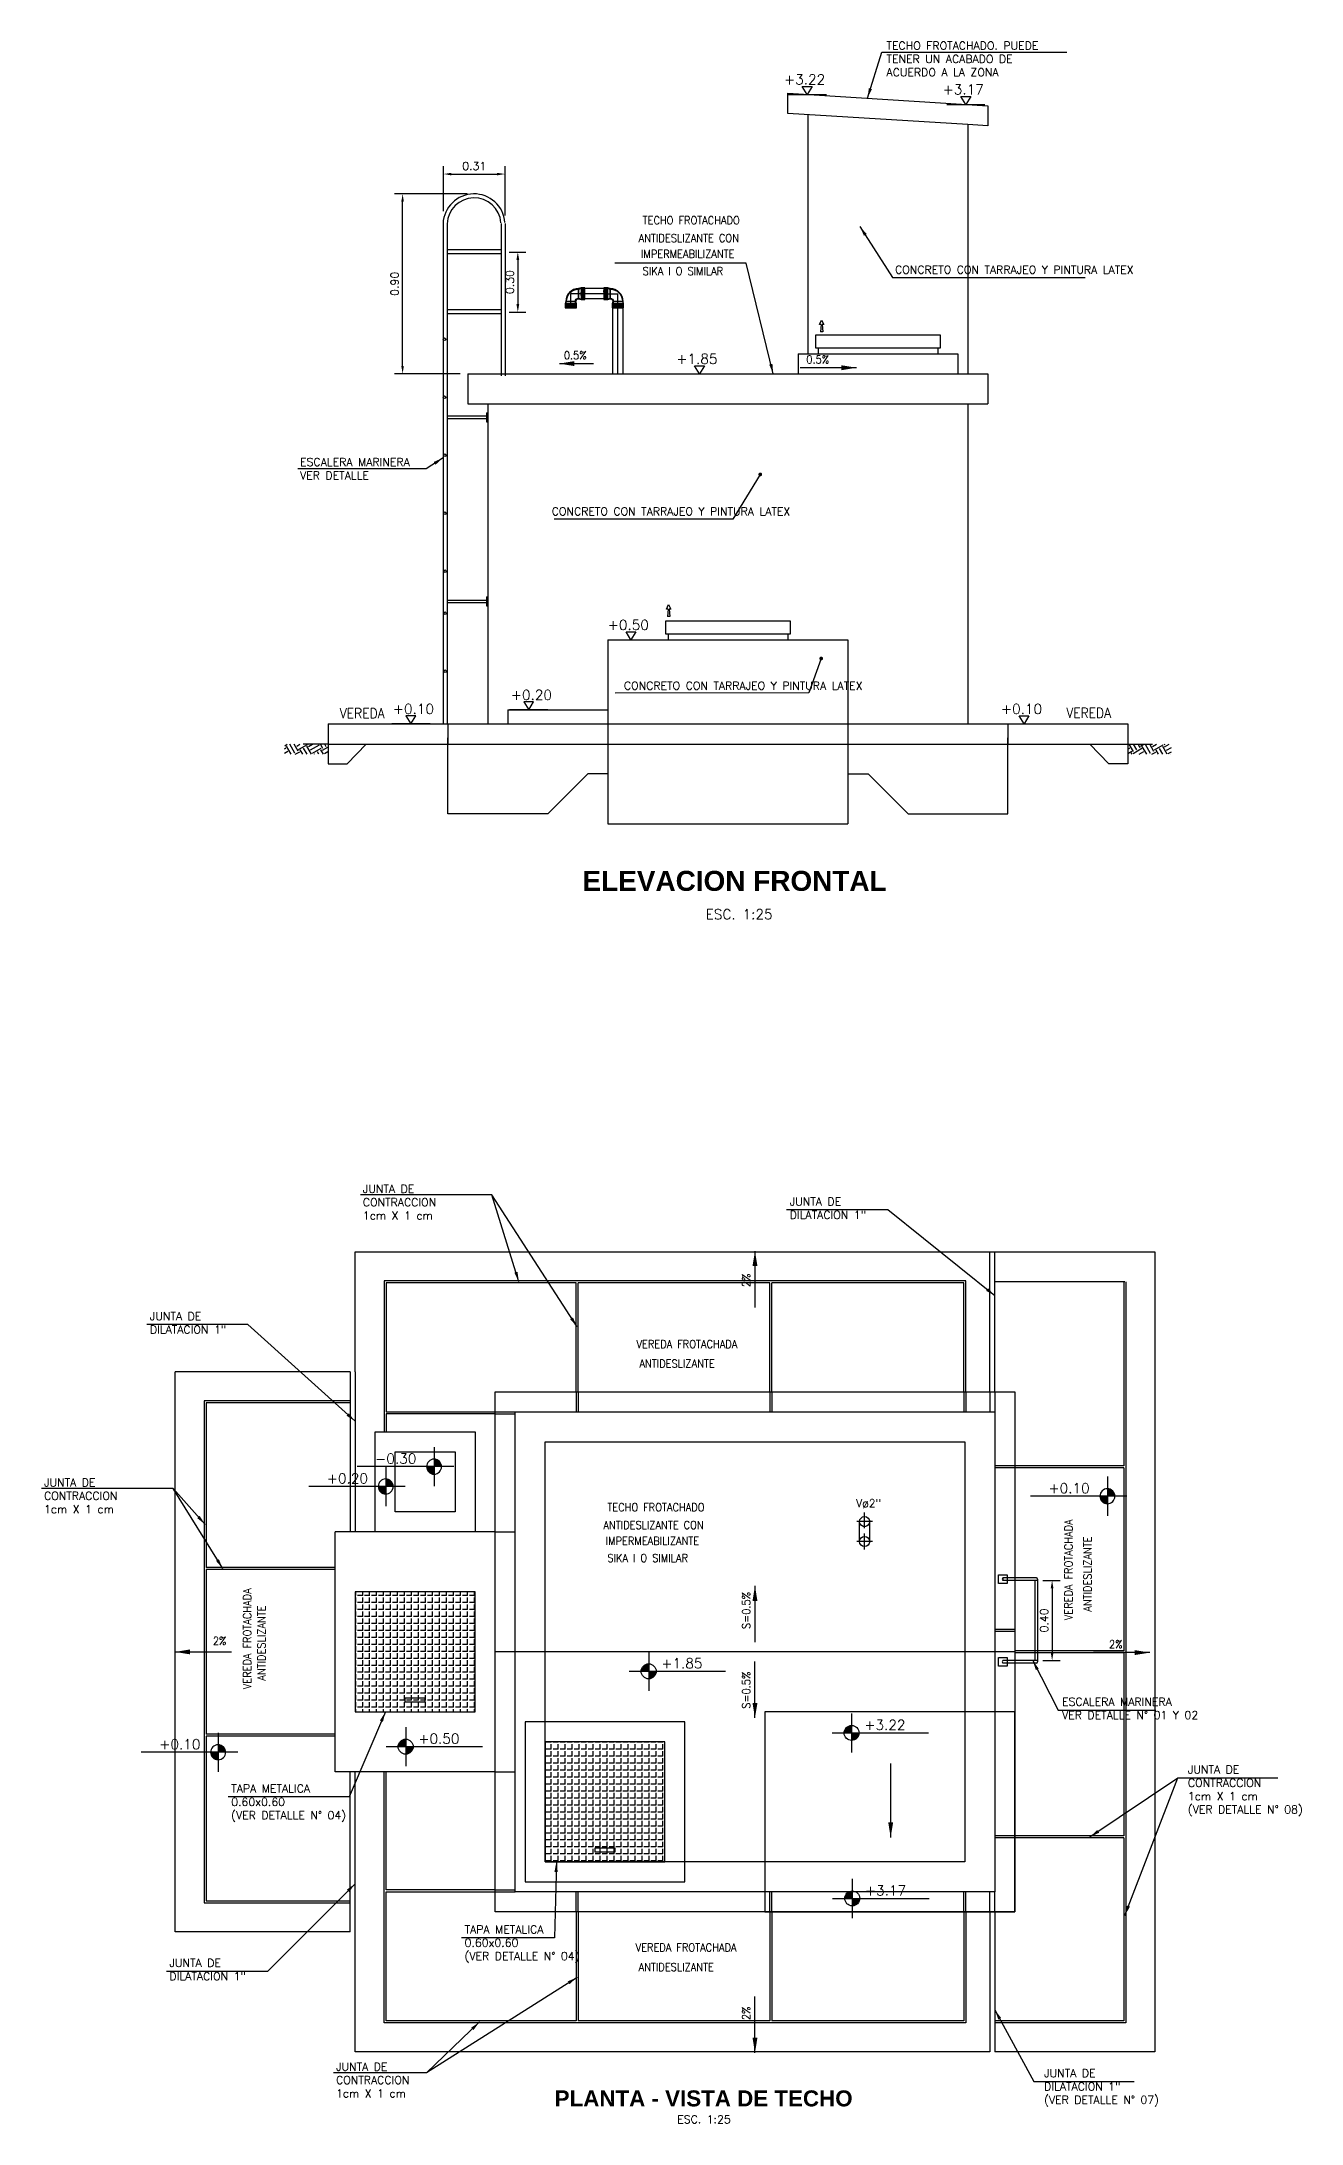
# Model space of a CAD drawing. Header units: metres. Extents: x -90 to 2507, y -28 to 972.
# Drawn here: x 134.78 to 141.08, y 189.27 to 199.68 of the extents above; entities that cross this region are included whole.
import ezdxf
from ezdxf.enums import TextEntityAlignment as Align

# ---------------------------------------------------------------- set-up
doc = ezdxf.new("R2010")
doc.units = ezdxf.units.M
doc.linetypes.add('HIDDEN', pattern=[9.525, 6.35, -3.175])
for name, color, linetype in [('A-MURO', 6, 'Continuous'), ('A-NIVEL DE TERRENO NATURAL', 34, 'Continuous'), ('A-NIVELES', 7, 'Continuous'), ('ACHURADOS', 254, 'Continuous'), ('C-CASCO-01', 1, 'Continuous'), ('G-achurado', 9, 'Continuous'), ('G-textos-notas', 7, 'Continuous'), ('G-textos-titulos', 4, 'Continuous'), ('S-TUBERIAS-NUEVAS', 3, 'Continuous')]:
    doc.layers.add(name, color=color, linetype=linetype)
doc.styles.add('01COTAS', font='romans.shx')
doc.styles.add('20-NOTAS', font='romans.shx', dxfattribs={"height": 0.04})
doc.styles.add('20-TITULO', font='arialbd.ttf', dxfattribs={"height": 0.08})
doc.styles.add('25-NOTAS', font='romans.shx', dxfattribs={"height": 0.05})
doc.styles.add('25-TITULO', font='arialbd.ttf', dxfattribs={"height": 0.1})
doc.styles.add('ROMANS', font='romans.shx')
doc.dimstyles.new('DIM-20-PLANTA', dxfattribs={"dimscale": 0.02, "dimtxt": 2, "dimasz": 2, "dimexe": 2, "dimexo": 2, "dimgap": 1, "dimtad": 1, "dimzin": 1, "dimdsep": 46, "dimtxsty": '01COTAS', "dimcen": 25, "dimclrd": 9, "dimclre": 9, "dimclrt": 7, "dimadec": 0, "dimazin": 0, "dimtfac": 1, "dimtmove": 2, "dimatfit": 3, "dimfxl": 1, "dimtolj": 1, "dimtzin": 0, "dimarcsym": 0})
doc.dimstyles.new('DIM-50-PLANTA', dxfattribs={"dimscale": 0.05, "dimtxt": 2, "dimasz": 2, "dimexe": 2, "dimexo": 2, "dimgap": 1, "dimtad": 1, "dimdec": 0, "dimlfac": 1000, "dimtxsty": '01COTAS', "dimcen": 25, "dimclrd": 9, "dimclre": 9, "dimclrt": 7, "dimadec": 0, "dimazin": 0, "dimtfac": 1, "dimtdec": 0, "dimtmove": 2, "dimatfit": 3, "dimfxl": 1, "dimtolj": 1, "dimtzin": 0, "dimarcsym": 0})
pattern_1 = [(90, (0, 0), (-0.034925, 2e-18), [0.0254, -0.009525]), (180, (0, 0), (-4e-18, -0.034925), [0.0254, -0.009525])]

# ---------------------------------------------------------------- blocks, each defined once
blk = doc.blocks.new('NIVEL-CORTE')
at = {"color": 1}
blk.add_line((-4.79, 0), (4.79, 0), dxfattribs=at)
blk.add_lwpolyline([(0, 0), (-1.22, 2.01), (1.22, 2.01), (0, 0)])
at = {"style": 'ROMANS'}
blk.add_attdef('+1.50', text='', height=2, dxfattribs=at).set_placement((-0.45, 2.95), align=Align.CENTER)
blk = doc.blocks.new('codo1pulg')
at = {"color": 8}
for p in [(0.035, 0), (0, -0.035)]:
    blk.add_line(p, (0, 0), dxfattribs=at)
for p, q in [((0.0191, -0.0127), (0.0191, 0.0127)), ((0.0191, 0.0127), (0.0191, -0.0127)), ((-0.0127, -0.0191), (0.0127, -0.0191)), ((0.0127, -0.0191), (-0.0127, -0.0191)), ((-0.0127, -0.0191), (0.0127, -0.0191))]:
    blk.add_line(p, q)
blk.add_lwpolyline([(0.0254, -0.0143), (0.0191, -0.0127, 0.414214), (0.0127, -0.0191), (0.0143, -0.0254), (0.0143, -0.035), (-0.0143, -0.035), (-0.0143, -0.0254), (-0.0127, -0.0191, -0.414214), (0.0191, 0.0127), (0.0254, 0.0143), (0.035, 0.0143), (0.035, -0.0143)], format="xyb", close=True)
for points in [[(0.035, 0.0127), (0.0254, 0.0127), (0.0191, 0.0111, 0.414214), (-0.0111, -0.0191), (-0.0127, -0.0254), (-0.0127, -0.035)], [(0.035, -0.0127), (0.0254, -0.0127), (0.0191, -0.0111, 0.414214), (0.0111, -0.0191), (0.0127, -0.0254), (0.0127, -0.035)]]:
    blk.add_lwpolyline(points, format="xyb")
for points in [[(0.0254, -0.0143), (0.0254, 0.0143)], [(-0.0143, -0.0254), (0.0143, -0.0254)]]:
    blk.add_lwpolyline(points)
blk = doc.blocks.new('NIVEL-PLANTA')
h = blk.add_hatch(color=1)
h.paths.add_polyline_path([(0, 1.5, 0.414214), (-1.5, 0), (0, 0)])
h.paths.add_polyline_path([(0, -1.5, 0.414214), (1.5, 0), (0, 0)])
at = {"color": 1}
for p, q in [((-3.92, 0), (15.38, 0)), ((0, 3.92), (0, -3.92))]:
    blk.add_line(p, q, dxfattribs=at)
blk.add_circle((0, 0), 1.5, dxfattribs=at)
at = {"style": 'ROMANS'}
blk.add_attdef('NIVEL', (2.54, 0.6), '', height=2, dxfattribs=at)
blk = doc.blocks.new('*D551')
at = {"color": 9, "lineweight": -2, "transparency": 16777216}
for p, q in [((136.905, 198.92), (136.542, 198.92)), ((136.582, 198.06), (136.582, 198.88)), ((136.869, 198.02), (136.542, 198.02))]:
    blk.add_line(p, q, dxfattribs=at)
at = {"color": 9, "transparency": 16777216}
for points in [[(136.575, 198.88), (136.588, 198.88), (136.582, 198.92)], [(136.575, 198.06), (136.588, 198.06), (136.582, 198.02)]]:
    blk.add_solid(points, dxfattribs=at)
at = {"layer": 'Defpoints', "color": 0, "transparency": 16777216}
for p in [(136.582, 198.92), (136.945, 198.92), (136.909, 198.02)]:
    blk.add_point(p, dxfattribs=at)
at = {"color": 7, "transparency": 16777216, "insert": (136.542, 198.47), "char_height": 0.04, "attachment_point": 5, "rotation": 90, "style": '01COTAS'}
blk.add_mtext('\\A1;0.90', dxfattribs=at)
blk = doc.blocks.new('*D552')
at = {"color": 9, "lineweight": -2, "transparency": 16777216}
for p, q in [((136.786, 198.833), (136.786, 199.059)), ((136.826, 199.019), (137.054, 199.019)), ((137.094, 198.811), (137.094, 199.059))]:
    blk.add_line(p, q, dxfattribs=at)
at = {"color": 9, "transparency": 16777216}
for points in [[(136.826, 199.025), (136.826, 199.012), (136.786, 199.019)], [(137.054, 199.025), (137.054, 199.012), (137.094, 199.019)]]:
    blk.add_solid(points, dxfattribs=at)
at = {"layer": 'Defpoints', "color": 0, "transparency": 16777216}
for p in [(137.094, 199.019), (136.786, 198.793), (137.094, 198.771)]:
    blk.add_point(p, dxfattribs=at)
at = {"color": 7, "transparency": 16777216, "insert": (136.94, 199.059), "char_height": 0.04, "attachment_point": 5, "style": '01COTAS'}
blk.add_mtext('\\A1;0.31', dxfattribs=at)
blk = doc.blocks.new('*D553')
at = {"color": 9, "lineweight": -2, "transparency": 16777216}
for p, q in [((137.114, 198.629), (137.198, 198.629)), ((137.158, 198.589), (137.158, 198.369)), ((137.114, 198.329), (137.198, 198.329))]:
    blk.add_line(p, q, dxfattribs=at)
at = {"color": 9, "transparency": 16777216}
for points in [[(137.151, 198.589), (137.165, 198.589), (137.158, 198.629)], [(137.151, 198.369), (137.165, 198.369), (137.158, 198.329)]]:
    blk.add_solid(points, dxfattribs=at)
at = {"layer": 'Defpoints', "color": 0, "transparency": 16777216}
for p in [(137.074, 198.629), (137.074, 198.329), (137.158, 198.329)]:
    blk.add_point(p, dxfattribs=at)
at = {"color": 7, "transparency": 16777216, "insert": (137.118, 198.479), "char_height": 0.04, "attachment_point": 5, "rotation": 90, "style": '01COTAS'}
blk.add_mtext('\\A1;0.30', dxfattribs=at)
blk = doc.blocks.new('*D556')
at = {"color": 9, "lineweight": -2, "transparency": 16777216}
for p, q in [((139.784, 191.988), (139.87, 191.988)), ((139.83, 191.948), (139.83, 191.628)), ((139.784, 191.588), (139.87, 191.588))]:
    blk.add_line(p, q, dxfattribs=at)
at = {"color": 9, "transparency": 16777216}
for points in [[(139.823, 191.948), (139.837, 191.948), (139.83, 191.988)], [(139.823, 191.628), (139.837, 191.628), (139.83, 191.588)]]:
    blk.add_solid(points, dxfattribs=at)
at = {"layer": 'Defpoints', "color": 0, "transparency": 16777216}
for p in [(139.744, 191.988), (139.744, 191.588), (139.83, 191.588)]:
    blk.add_point(p, dxfattribs=at)
at = {"color": 7, "transparency": 16777216, "insert": (139.79, 191.788), "char_height": 0.04, "attachment_point": 5, "rotation": 90, "style": '01COTAS'}
blk.add_mtext('\\A1;0.40', dxfattribs=at)

msp = doc.modelspace()

# ---------------------------------------------------------------- hatches: boundary and pattern name
h = msp.add_hatch()
h.set_pattern_fill('ANSI31', color=8, scale=0.001337, angle=-50)
h.set_pattern_definition([(355, (152.9789886, 229.3784903), (0.0003699821, 0.00422891454), [])])
h.paths.add_polyline_path([(137.3979, 198.351), (137.3979, 198.3701), (137.4487, 198.3701), (137.4487, 198.351)])
h = msp.add_hatch()
h.set_pattern_fill('ANSI31', color=8, scale=0.001337, angle=40)
h.set_pattern_definition([(85, (106.810382, 213.5144983), (-0.00422891454, 0.0003699821), [])])
h.paths.add_polyline_path([(137.4742, 198.446), (137.4932, 198.446), (137.4932, 198.3952), (137.4742, 198.3952)])
h = msp.add_hatch()
h.set_pattern_fill('ANSI31', color=8, scale=0.001337, angle=40)
h.set_pattern_definition([(85, (106.7011415, 213.505413), (-0.00422891454, 0.0003699821), [])])
h.paths.add_polyline_path([(137.5888, 198.446), (137.6079, 198.446), (137.6079, 198.3952), (137.5888, 198.3952)])
h = msp.add_hatch()
h.set_pattern_fill('ANSI31', color=8, scale=0.001316, angle=130)
h.set_pattern_definition([(175, (122.8046107, 167.8297933), (-0.0003641046, -0.00416173443), [])])
h.paths.add_polyline_path([(137.6837, 198.3698), (137.6837, 198.351), (137.6337, 198.351), (137.6337, 198.3698)])
at = {"layer": 'ACHURADOS'}
h = msp.add_hatch(dxfattribs=at)
h.set_pattern_fill('ANGLE', color=256, scale=0.005, angle=90, style=0)
h.set_pattern_definition(pattern_1)
h.paths.add_polyline_path([(136.344, 191.3308), (136.944, 191.3308), (136.944, 191.9308), (136.344, 191.9308)])
h = msp.add_hatch(dxfattribs=at)
h.set_pattern_fill('ANGLE', color=256, scale=0.005, angle=90, style=0)
h.set_pattern_definition(pattern_1)
h.paths.add_polyline_path([(137.294, 190.5808), (137.894, 190.5808), (137.894, 191.1808), (137.294, 191.1808)])
at = {"layer": 'G-achurado'}
h = msp.add_hatch(dxfattribs=at)
h.set_pattern_fill('EARTH', color=8, scale=0.008, angle=30)
h.set_pattern_definition([(30, (-10.886806, 4.131883), (0.01859409, 0.06939409), [0.0508, -0.0508]), (30, (-10.89633, 4.14838), (0.01859409, 0.06939409), [0.0508, -0.0508]), (30, (-10.905856, 4.16488), (0.01859409, 0.06939409), [0.0508, -0.0508]), (120, (-10.90353, 4.173553), (-0.06939409, 0.01859409), [0.0508, -0.0508]), (120, (-10.887034, 4.18308), (-0.06939409, 0.01859409), [0.0508, -0.0508]), (120, (-10.870536, 4.192603), (-0.06939409, 0.01859409), [0.0508, -0.0508])])
h.paths.add_polyline_path([(135.9909, 196.168), (135.9909, 196.118), (136.2084, 196.118), (136.2084, 196.1681)])
h = msp.add_hatch(dxfattribs=at)
h.set_pattern_fill('EARTH', color=8, scale=0.008, angle=30)
h.set_pattern_definition([(30, (-11.886806, 4.131883), (0.01859409, 0.06939409), [0.0508, -0.0508]), (30, (-11.89633, 4.14838), (0.01859409, 0.06939409), [0.0508, -0.0508]), (30, (-11.905856, 4.16488), (0.01859409, 0.06939409), [0.0508, -0.0508]), (120, (-11.90353, 4.173553), (-0.06939409, 0.01859409), [0.0508, -0.0508]), (120, (-11.887034, 4.18308), (-0.06939409, 0.01859409), [0.0508, -0.0508]), (120, (-11.870536, 4.192603), (-0.06939409, 0.01859409), [0.0508, -0.0508])])
h.paths.add_polyline_path([(140.4265, 196.168), (140.4265, 196.118), (140.2091, 196.118), (140.2091, 196.1681)])

# ---------------------------------------------------------------- linework, layer by layer
for p, q in [((138.6752, 198.2669), (138.6672, 198.2669)), ((138.6876, 198.2669), (138.6796, 198.2669)), ((137.91, 196.8443), (137.902, 196.8443)), ((137.9224, 196.8443), (137.9143, 196.8443))]:
    msp.add_line(p, q)
at = {"color": 8, "linetype": 'HIDDEN', "ltscale": 0.5}
for p, q in [((137.6087, 196.2697), (137.6087, 195.7698)), ((138.8087, 196.2697), (138.8087, 195.7698)), ((137.6087, 195.7698), (138.8087, 195.7698)), ((139.544, 191.1308), (139.544, 190.4308))]:
    msp.add_line(p, q, dxfattribs=at)
at = {"color": 8, "linetype": 'HIDDEN', "ltscale": 0.3}
for p, q in [((136.2087, 196.1697), (136.2087, 196.0697)), ((136.2087, 196.0697), (136.3037, 196.0697)), ((136.3037, 196.0697), (136.3988, 196.168)), ((140.1137, 196.0697), (140.0187, 196.168)), ((140.2087, 196.0697), (140.1137, 196.0697)), ((140.2087, 196.1697), (140.2087, 196.0697))]:
    msp.add_line(p, q, dxfattribs=at)
for points in [[(137.0739, 198.6398), (136.8039, 198.6398)], [(137.0739, 198.6198), (136.8039, 198.6198)], [(137.0739, 198.3398), (136.8039, 198.3398)], [(137.0739, 198.3198), (136.8039, 198.3198)], [(138.674, 198.2669), (138.6672, 198.2669), (138.6774, 198.2891), (138.6876, 198.2669), (138.6795, 198.2669)], [(138.6752, 198.2669), (138.6712, 198.2295)], [(138.6796, 198.2669), (138.6836, 198.2295)], [(138.6836, 198.2295), (138.6712, 198.2295)], [(137.9088, 196.8443), (137.902, 196.8443), (137.9122, 196.8666), (137.9224, 196.8443), (137.9142, 196.8443)], [(137.91, 196.8443), (137.9059, 196.807)], [(137.9184, 196.807), (137.9059, 196.807)], [(137.9143, 196.8443), (137.9184, 196.807)], [(139.584, 192.0008), (139.584, 191.9878)]]:
    msp.add_lwpolyline(points)
at = {"color": 8}
for points in [[(137.5888, 198.4206), (137.4741, 198.4206)], [(137.6587, 198.0198), (137.6587, 198.351)], [(138.8923, 192.2487), (138.8923, 192.3281)], [(138.932, 192.2822), (138.8526, 192.2822)], [(138.8923, 192.1429), (138.8923, 192.2223)], [(138.932, 192.1826), (138.8526, 192.1826)]]:
    msp.add_lwpolyline(points, dxfattribs=at)
at = {"color": 8, "linetype": 'HIDDEN', "ltscale": 0.5}
for points in [[(137.6087, 196.0198), (137.5079, 196.0198), (137.3079, 195.8198), (136.8085, 195.8198), (136.8085, 196.1997)], [(138.8087, 196.0198), (138.9096, 196.0198), (139.1096, 195.8198), (139.6089, 195.8198), (139.6089, 196.1997)], [(137.449, 192.9308), (137.449, 192.8308)], [(137.459, 192.9308), (137.459, 192.8308)], [(138.419, 192.9308), (138.419, 192.8308)], [(138.429, 192.9308), (138.429, 192.8308)], [(139.389, 192.9308), (139.389, 192.8308)], [(139.399, 192.9308), (139.399, 192.8308)], [(139.519, 192.9308), (139.519, 192.8308)], [(139.544, 192.9308), (139.544, 192.8308)], [(137.044, 192.8308), (137.144, 192.8308)], [(137.044, 192.8208), (137.144, 192.8208)], [(139.644, 192.5608), (139.544, 192.5608)], [(139.644, 192.5508), (139.544, 192.5508)], [(137.044, 192.2308), (137.144, 192.2308)], [(139.644, 191.7428), (139.544, 191.7428)], [(139.644, 191.7328), (139.544, 191.7328)], [(137.044, 191.0308), (137.144, 191.0308)], [(139.644, 190.7108), (139.544, 190.7108)], [(139.644, 190.7008), (139.544, 190.7008)], [(137.044, 190.4408), (137.144, 190.4408)], [(137.044, 190.4308), (137.144, 190.4308)], [(137.449, 190.3308), (137.449, 190.4308)], [(137.459, 190.3308), (137.459, 190.4308)], [(138.419, 190.3308), (138.419, 190.4308)], [(138.429, 190.3308), (138.429, 190.4308)], [(139.389, 190.3308), (139.389, 190.4308)], [(139.399, 190.3308), (139.399, 190.4308)], [(139.519, 190.3308), (139.519, 190.4308)], [(139.544, 190.3308), (139.544, 190.4308)]]:
    msp.add_lwpolyline(points, dxfattribs=at)
for points in [[(139.544, 190.4308), (137.144, 190.4308), (137.144, 192.8308), (139.544, 192.8308)], [(139.394, 190.5808), (137.294, 190.5808), (137.294, 192.6808), (139.394, 192.6808)]]:
    msp.add_lwpolyline(points, close=True, dxfattribs=at)
at = {"layer": 'A-MURO', "color": 2, "ltscale": 0.18}
for p, q in [((138.6605, 198.1497), (138.6605, 198.1198)), ((139.2587, 198.1497), (139.2587, 198.1198)), ((138.5605, 198.1198), (138.5605, 198.0198)), ((138.5605, 198.1198), (139.3587, 198.1198)), ((139.3587, 198.1198), (139.3587, 198.0198)), ((137.9101, 196.7197), (137.9101, 196.6898)), ((138.5083, 196.7197), (138.5083, 196.6898)), ((136.244, 191.0308), (136.244, 192.2308)), ((137.044, 192.2308), (136.244, 192.2308)), ((137.044, 191.0308), (136.244, 191.0308))]:
    msp.add_line(p, q, dxfattribs=at)
at = {"layer": 'A-MURO', "color": 5, "ltscale": 0.18}
msp.add_line((136.2087, 196.168), (140.2087, 196.168), dxfattribs=at)
at = {"layer": 'A-MURO', "color": 1, "ltscale": 0.18}
for p, q in [((136.344, 193.0308), (136.344, 193.6308)), ((136.344, 193.6308), (140.344, 193.6308)), ((140.344, 193.6308), (140.344, 189.6308)), ((140.189, 193.4808), (140.189, 192.5608)), ((135.444, 190.2308), (135.444, 193.0308)), ((136.319, 193.0308), (135.444, 193.0308)), ((140.189, 192.5508), (140.189, 191.6358)), ((136.244, 192.0528), (135.599, 192.0528)), ((136.244, 192.0428), (135.599, 192.0428)), ((140.189, 191.6258), (140.189, 190.7108)), ((136.244, 191.2198), (135.599, 191.2198)), ((136.244, 191.2098), (135.599, 191.2098)), ((139.519, 189.6308), (136.344, 189.6308)), ((140.344, 189.6308), (139.544, 189.6308))]:
    msp.add_line(p, q, dxfattribs=at)
at = {"layer": 'A-MURO', "color": 2, "ltscale": 0.18}
for points in [[(138.6467, 198.1497), (139.2726, 198.1497), (139.2726, 198.214), (138.6467, 198.214)], [(137.8962, 196.7197), (138.5221, 196.7197), (138.5221, 196.784), (137.8962, 196.784)], [(136.344, 191.3308), (136.944, 191.3308), (136.944, 191.9308), (136.344, 191.9308)], [(137.194, 190.4808), (137.994, 190.4808), (137.994, 191.2808), (137.194, 191.2808)], [(139.644, 191.3308), (138.394, 191.3308), (138.394, 190.3308), (139.644, 190.3308)], [(137.294, 190.5808), (137.894, 190.5808), (137.894, 191.1808), (137.294, 191.1808)]]:
    msp.add_lwpolyline(points, close=True, dxfattribs=at)
at = {"layer": 'A-MURO', "color": 1, "ltscale": 0.18}
for points in [[(139.519, 192.9308), (139.519, 193.6308)], [(139.544, 192.9308), (139.544, 193.6308)], [(139.399, 192.9308), (139.399, 193.4858), (136.489, 193.4858), (136.489, 192.7308)], [(137.449, 193.4758), (136.499, 193.4758), (136.499, 192.8308), (137.044, 192.8308)], [(137.449, 192.9308), (137.449, 193.4758)], [(138.419, 193.4758), (137.459, 193.4758)], [(137.459, 192.9308), (137.459, 193.4758)], [(138.419, 192.9308), (138.419, 193.4758)], [(139.389, 192.9308), (139.389, 193.4758), (138.429, 193.4758)], [(138.429, 192.9308), (138.429, 193.4758)], [(140.199, 193.4808), (140.199, 189.7758), (139.544, 189.7758)], [(140.194, 193.4808), (139.544, 193.4808)], [(136.319, 193.0308), (136.319, 192.2308)], [(136.344, 193.0308), (136.344, 192.2308)], [(136.319, 192.8858), (135.589, 192.8858), (135.589, 190.3758), (136.319, 190.3758)], [(136.319, 192.8758), (135.599, 192.8758), (135.599, 192.0528)], [(136.499, 192.8208), (136.499, 192.7308)], [(137.044, 192.8208), (136.499, 192.8208)], [(140.189, 192.5608), (139.644, 192.5608)], [(140.189, 192.5508), (139.644, 192.5508)], [(135.599, 192.0428), (135.599, 191.2198)], [(139.644, 191.6308), (137.044, 191.6308)], [(140.189, 191.6358), (139.644, 191.6358)], [(140.189, 191.6258), (139.644, 191.6258)], [(135.599, 191.2098), (135.599, 190.3858), (136.319, 190.3858)], [(136.319, 190.2308), (136.319, 191.0308)], [(136.344, 190.2308), (136.344, 191.0308)], [(139.399, 190.3308), (139.399, 189.7758), (136.489, 189.7758), (136.489, 191.0308)], [(136.499, 190.4408), (136.499, 191.0308)], [(140.189, 190.7008), (140.189, 189.7858), (139.544, 189.7858)], [(140.189, 190.7108), (139.644, 190.7108)], [(140.189, 190.7008), (139.644, 190.7008)], [(137.044, 190.4408), (136.499, 190.4408)], [(137.449, 189.7858), (136.499, 189.7858), (136.499, 190.4308), (137.044, 190.4308)], [(137.449, 190.3308), (137.449, 189.7858)], [(137.459, 190.3308), (137.459, 189.7858)], [(138.419, 190.3308), (138.419, 189.7858)], [(139.389, 190.3308), (139.389, 189.7858), (138.429, 189.7858)], [(138.429, 190.3308), (138.429, 189.7858)], [(139.519, 190.3308), (139.519, 189.6308)], [(139.544, 190.3308), (139.544, 189.6308)], [(136.319, 190.2308), (135.444, 190.2308)], [(136.344, 189.6308), (136.344, 190.2308)], [(138.419, 189.7858), (137.459, 189.7858)]]:
    msp.add_lwpolyline(points, dxfattribs=at)
at = {"layer": 'A-MURO', "ltscale": 0.18}
msp.add_lwpolyline([(139.644, 190.3308), (137.044, 190.3308), (137.044, 192.9308), (139.644, 192.9308)], close=True, dxfattribs=at)
at = {"layer": 'A-MURO', "color": 1, "ltscale": 0.18}
for points in [[(136.9442, 192.7308), (136.9442, 192.2308), (136.4442, 192.2308), (136.4442, 192.7308)], [(136.8442, 192.6308), (136.8442, 192.3308), (136.5442, 192.3308), (136.5442, 192.6308)]]:
    msp.add_lwpolyline(points, close=True, dxfattribs=at)
at = {"layer": 'A-MURO', "color": 2, "linetype": 'Continuous', "ltscale": 0.003}
for points in [[(136.5945, 191.4006), (136.6937, 191.4006), (136.6937, 191.3797), (136.5945, 191.3797)], [(137.5445, 190.6506), (137.6437, 190.6506), (137.6437, 190.6297), (137.5445, 190.6297)]]:
    msp.add_lwpolyline(points, close=True, dxfattribs=at)
at = {"layer": 'A-NIVEL DE TERRENO NATURAL'}
for points in [[(136.2087, 196.168), (136.0846, 196.168)], [(140.2087, 196.168), (140.3329, 196.168)]]:
    msp.add_lwpolyline(points, dxfattribs=at)
at = {"layer": 'C-CASCO-01'}
msp.add_line((139.4087, 199.2671), (139.4087, 198.0198), dxfattribs=at)
for points in [[(138.5087, 199.3223), (138.5087, 199.3223), (138.5087, 199.4226), (139.5087, 199.36), (139.5087, 199.2598)], [(139.4082, 199.2671), (138.5087, 199.3223)], [(138.6087, 199.3151), (138.6087, 198.1198)], [(139.5087, 199.2598), (139.4087, 199.2671)]]:
    msp.add_lwpolyline(points, dxfattribs=at)
at = {"layer": 'S-TUBERIAS-NUEVAS', "color": 2}
for p, q in [((136.7839, 198.7712), (136.7839, 196.2697)), ((136.8039, 198.7713), (136.8039, 196.2697)), ((137.0739, 198.7713), (137.0739, 198.0098)), ((137.0939, 198.7712), (137.0939, 198.0098)), ((136.8039, 197.8095), (137.0019, 197.8095)), ((136.8039, 197.7965), (137.0019, 197.7965)), ((137.0019, 197.8255), (137.0087, 197.8255)), ((137.0019, 197.8255), (137.0019, 197.7806)), ((137.0019, 197.8255), (137.0087, 197.8255)), ((137.0019, 197.8255), (137.0019, 197.7806)), ((137.0019, 197.7806), (137.0087, 197.7806)), ((137.0019, 197.7806), (137.0087, 197.7806)), ((137.0019, 196.9054), (137.0087, 196.9054)), ((137.0019, 196.9054), (137.0019, 196.8605)), ((137.0019, 196.9054), (137.0087, 196.9054)), ((137.0019, 196.9054), (137.0019, 196.8605)), ((136.8039, 196.8894), (137.0019, 196.8894)), ((136.8039, 196.8765), (137.0019, 196.8765)), ((137.0019, 196.8605), (137.0087, 196.8605)), ((137.0019, 196.8605), (137.0087, 196.8605)), ((139.7516, 192.0008), (139.584, 192.0008)), ((139.757, 191.9878), (139.584, 191.9878)), ((139.744, 191.9878), (139.744, 191.5878)), ((139.757, 191.9951), (139.757, 191.5805)), ((139.757, 191.5878), (139.584, 191.5878)), ((139.7516, 191.5748), (139.584, 191.5748))]:
    msp.add_line(p, q, dxfattribs=at)
at = {"layer": 'S-TUBERIAS-NUEVAS'}
for p, q in [((137.0087, 197.8698), (137.0087, 196.2697)), ((139.4087, 197.8698), (139.4087, 196.2697)), ((137.6087, 196.6898), (137.6087, 196.2697)), ((137.6087, 196.6898), (138.8087, 196.6898)), ((138.8087, 196.6898), (138.8087, 196.2697)), ((137.1087, 196.3397), (137.6087, 196.3397)), ((137.1087, 196.3397), (137.1087, 196.2697)), ((136.2087, 196.2697), (140.2087, 196.2697)), ((136.2087, 196.2697), (136.2087, 196.168)), ((136.8087, 196.2697), (136.8087, 196.168)), ((139.6087, 196.2697), (139.6087, 196.168)), ((140.2087, 196.2697), (140.2087, 196.168))]:
    msp.add_line(p, q, dxfattribs=at)
for points in [[(137.5888, 198.446), (137.4741, 198.446)], [(137.6079, 198.3952), (137.4932, 198.3952)], [(137.6333, 198.0198), (137.6333, 198.351)], [(137.6841, 198.0198), (137.6841, 198.351)], [(136.9087, 198.0198), (139.5087, 198.0198)], [(136.9087, 198.0198), (136.9087, 197.8698)], [(139.5087, 198.0198), (139.5087, 197.8698)], [(136.9087, 197.8698), (139.5087, 197.8698)], [(138.8669, 192.1826), (138.8669, 192.2822)], [(138.9177, 192.1826), (138.9177, 192.2822)]]:
    msp.add_lwpolyline(points, dxfattribs=at)
at = {"layer": 'S-TUBERIAS-NUEVAS', "color": 2}
for points in [[(139.5618, 192.0163), (139.6059, 192.0163), (139.6059, 191.9723), (139.5618, 191.9723)], [(139.5618, 191.6033), (139.6059, 191.6033), (139.6059, 191.5593), (139.5618, 191.5593)]]:
    msp.add_lwpolyline(points, close=True, dxfattribs=at)
at = {"layer": 'S-TUBERIAS-NUEVAS', "color": 1}
for centre in [(136.7917, 198.1928), (136.7917, 197.9028), (136.7928, 197.6129), (136.7928, 197.3229), (136.7939, 197.033), (136.7939, 196.823), (136.7951, 196.5331)]:
    msp.add_circle(centre, 0.0065, dxfattribs=at)
at = {"layer": 'S-TUBERIAS-NUEVAS'}
for centre in [(138.8923, 192.2822), (138.8923, 192.1826)]:
    msp.add_circle(centre, 0.0254, dxfattribs=at)
at = {"layer": 'S-TUBERIAS-NUEVAS', "color": 2}
for centre, radius, start, end in [((136.939, 198.7644), 0.1553, 4.74474, 177.49163), ((136.939, 198.7644), 0.1353, 4.74474, 177.49163), ((139.5878, 191.9943), 0.00751, 119.99382, 240.00618), ((139.7508, 191.9946), 0.00623, 4.27073, 82.63044), ((139.5878, 191.5813), 0.00751, 119.99382, 240.00618), ((139.7508, 191.581), 0.00623, 277.36956, 355.72927)]:
    msp.add_arc(centre, radius, start, end, dxfattribs=at)

# ---------------------------------------------------------------- block references
at = {"layer": 'A-NIVELES'}
ref = msp.add_blockref('NIVEL-CORTE', (138.6051, 199.4166), dxfattribs=dict(at, xscale=0.02, yscale=0.02, zscale=0.02))
ref.add_attrib('+1.50', '+3.22', dxfattribs={"layer": '0', "height": 0.05, "style": 'ROMANS'}).set_placement((138.5921, 199.4668), align=Align.CENTER)
ref = msp.add_blockref('NIVEL-CORTE', (139.3985, 199.3669), dxfattribs=dict(at, xscale=0.02, yscale=0.02, zscale=0.02))
ref.add_attrib('+1.50', '+3.17', dxfattribs={"layer": '0', "height": 0.05, "style": 'ROMANS'}).set_placement((139.3855, 199.4171), align=Align.CENTER)
ref = msp.add_blockref('NIVEL-CORTE', (138.0667, 198.0198), dxfattribs=dict(at, xscale=0.02, yscale=0.02, zscale=0.02))
ref.add_attrib('+1.50', '+1.85', dxfattribs={"layer": '0', "height": 0.05, "style": 'ROMANS'}).set_placement((138.0537, 198.07), align=Align.CENTER)
ref = msp.add_blockref('NIVEL-CORTE', (137.7235, 196.6898), dxfattribs=dict(at, xscale=0.02, yscale=0.02, zscale=0.02))
ref.add_attrib('+1.50', '+0.50', dxfattribs={"layer": '0', "height": 0.05, "style": 'ROMANS'}).set_placement((137.7106, 196.74), align=Align.CENTER)
ref = msp.add_blockref('NIVEL-CORTE', (137.2128, 196.3397), dxfattribs=dict(at, xscale=-0.02, yscale=0.02, zscale=0.02))
ref.add_attrib('+1.50', '+0.20', dxfattribs={"layer": '0', "height": 0.05, "style": 'ROMANS'}).set_placement((137.2258, 196.39), align=Align.CENTER)
ref = msp.add_blockref('NIVEL-CORTE', (136.6231, 196.2697), dxfattribs=dict(at, xscale=-0.02, yscale=0.02, zscale=0.02))
ref.add_attrib('+1.50', '+0.10', dxfattribs={"layer": '0', "height": 0.05, "style": 'ROMANS'}).set_placement((136.6361, 196.32), align=Align.CENTER)
ref = msp.add_blockref('NIVEL-CORTE', (139.6898, 196.2697), dxfattribs=dict(at, xscale=0.02, yscale=0.02, zscale=0.02))
ref.add_attrib('+1.50', '+0.10', dxfattribs={"layer": '0', "height": 0.05, "style": 'ROMANS'}).set_placement((139.6769, 196.32), align=Align.CENTER)
ref = msp.add_blockref('NIVEL-PLANTA', (136.7392, 192.5569), dxfattribs=dict(at, xscale=-0.025, yscale=0.025, zscale=0.025))
ref.add_attrib('NIVEL', '-0.30', (136.4449, 192.572), dxfattribs={"layer": '0', "height": 0.05, "style": 'ROMANS'})
ref = msp.add_blockref('NIVEL-PLANTA', (136.4972, 192.4578), dxfattribs=dict(at, xscale=-0.025, yscale=0.025, zscale=0.025))
ref.add_attrib('NIVEL', '+0.20', (136.2028, 192.4729), dxfattribs={"layer": '0', "height": 0.05, "style": 'ROMANS'})
ref = msp.add_blockref('NIVEL-PLANTA', (140.1065, 192.409), dxfattribs=dict(at, xscale=-0.025, yscale=0.025, zscale=0.025))
ref.add_attrib('NIVEL', '+0.10', (139.8121, 192.424), dxfattribs={"layer": '0', "height": 0.05, "style": 'ROMANS'})
at = {"layer": 'A-NIVELES', "xscale": 0.025, "yscale": 0.025, "zscale": 0.025}
for p, values in [((137.8124, 191.5337), {'NIVEL': '+1.85'}), ((138.8274, 191.2257), {'NIVEL': '+3.22'}), ((136.5971, 191.1571), {'NIVEL': '+0.50'}), ((138.8305, 190.3985), {'NIVEL': '+3.17'})]:
    msp.add_blockref('NIVEL-PLANTA', p, dxfattribs=at).add_auto_attribs(values)
at = {"layer": 'A-NIVELES'}
ref = msp.add_blockref('NIVEL-PLANTA', (135.6592, 191.129), dxfattribs=dict(at, xscale=-0.025, yscale=0.025, zscale=0.025))
ref.add_attrib('NIVEL', '+0.10', (135.3648, 191.144), dxfattribs={"layer": '0', "height": 0.05, "style": 'ROMANS'})
at = {"layer": 'S-TUBERIAS-NUEVAS', "xscale": -2.00028018609657, "yscale": 2.00028018609657, "zscale": 2.00028018609657, "rotation": 90.00000000004341}
msp.add_blockref('codo1pulg', (137.4233, 198.4206), dxfattribs=at)
at = {"layer": 'S-TUBERIAS-NUEVAS', "xscale": -2.000296247451435, "yscale": 2.000296247451435, "zscale": 2.000296247451435}
msp.add_blockref('codo1pulg', (137.6587, 198.4206), dxfattribs=at)

# ---------------------------------------------------------------- texts
at = {"layer": 'A-NIVELES', "linetype": 'HIDDEN', "lineweight": 13, "ltscale": 0.5, "char_height": 0.04, "style": '01COTAS'}
for s, width, heights, insert, attachment_point in [('\\pxql;TECHO FROTACHADO. PUEDE TENER UN ACABADO DE ACUERDO A LA ZONA', 0.912003, [0], (139.9138, 199.6808), 3), ('\\pxi-3,l5,ql,t1;CONCRETO CON TARRAJEO Y PINTURA LATEX', 1.229619, [0.1321], (138.9644, 198.5607), 1), ('\\pxi-3,l5,ql,t1;ESCALERA MARINERA\\PVER DETALLE', 1.229619, [0.1321], (135.9891, 197.5991), 1), ('\\pxi-3,l5,ql,t1;CONCRETO CON TARRAJEO Y PINTURA LATEX', 1.229619, [0.1321], (137.2475, 197.3525), 1), ('\\pxi-3,l5,ql,t1;CONCRETO CON TARRAJEO Y PINTURA LATEX', 1.229619, [0.1321], (137.6087, 196.481), 1), ('JUNTA DE \\PCONTRACCION \\P1cm X 1 cm', 0.912003, [0], (136.3829, 193.9654), 1), ('JUNTA DE \\PDILATACION 1"', 0.912003, [0], (138.5178, 193.9021), 1), ('JUNTA DE \\PDILATACION 1"', 0.912003, [0], (135.3178, 193.3286), 1), ('JUNTA DE \\PCONTRACCION \\P1cm X 1 cm', 0.912003, [0], (134.7885, 192.4977), 1), ('\\pxi-3,l5,t1;Vø2"', 1.193962, [0.2627], (138.7696, 192.3938), 1), ('\\pxi-3,l5,ql,t1;ESCALERA MARINERA\\PVER DETALLE N° 01 Y 02', 1.229619, [0.1321], (141.0296, 191.4017), 3), ('TAPA METALICA \\P0.60x0.60\\P(VER DETALLE N° 04)', 0.912003, [0], (135.7246, 190.9676), 1), ('JUNTA DE \\PCONTRACCION \\P1cm X 1 cm\\P(VER DETALLE N° 08)', 0.912003, [0], (140.5092, 191.0629), 1), ('TAPA METALICA \\P0.60x0.60\\P(VER DETALLE N° 04)', 0.912003, [0], (136.8918, 190.2636), 1), ('JUNTA DE \\PDILATACION 1"', 0.912003, [0], (135.4158, 190.0957), 1), ('JUNTA DE \\PCONTRACCION \\P1cm X 1 cm', 0.912003, [0], (136.2488, 189.5773), 1), ('JUNTA DE \\PDILATACION 1"\\P(VER DETALLE N° 07)', 0.912003, [0], (139.7901, 189.5448), 1)]:
    msp.add_mtext_dynamic_manual_height_columns(s, width=width, gutter_width=10, heights=heights, dxfattribs=dict(at, insert=insert, attachment_point=attachment_point))
at = {"layer": 'G-textos-notas', "color": 7, "style": '01COTAS', "width": 0.9}
for s, p in [('TECHO FROTACHADO ', (138.293, 198.7675)), ('ANTIDESLIZANTE CON', (138.2638, 198.6788)), ('IMPERMEABILIZANTE ', (138.2659, 198.5992)), ('SIKA I O SIMILAR', (138.1852, 198.5138)), ('0.5%%%', (137.5022, 198.0926)), ('0.5%%%', (138.7153, 198.072)), ('VEREDA FROTACHADA ', (138.2806, 193.1497)), ('ANTIDESLIZANTE', (138.1426, 193.0519)), ('TECHO FROTACHADO ', (138.1165, 192.3338)), ('ANTIDESLIZANTE CON', (138.0874, 192.245)), ('IMPERMEABILIZANTE ', (138.0895, 192.1655)), ('SIKA I O SIMILAR', (138.0087, 192.0801)), ('2%%%', (135.7006, 191.6656)), ('2%%%', (140.1825, 191.6489)), ('VEREDA FROTACHADA ', (138.2764, 190.1333)), ('ANTIDESLIZANTE', (138.1385, 190.0355))]:
    msp.add_text(s, height=0.04, dxfattribs=at).set_placement(p, align=Align.RIGHT)
for p in [(136.2678, 196.2982), (139.9011, 196.2997)]:
    msp.add_text('VEREDA', height=0.05, dxfattribs=at).set_placement(p)
at = {"layer": 'G-textos-notas'}
for height, style, p in [(0.05, '25-NOTAS', (138.2648, 195.3185)), (0.04, '20-NOTAS', (138.0891, 189.2939))]:
    msp.add_text('ESC. 1:25', height=height, dxfattribs=dict(at, style=style)).set_placement(p, align=Align.MIDDLE)
at = {"layer": 'G-textos-notas', "color": 7, "style": '01COTAS', "width": 0.9}
for s, p in [('2%%%', (138.3203, 193.522)), ('VEREDA FROTACHADA', (139.9319, 192.2933)), ('ANTIDESLIZANTE', (140.0274, 192.2081)), ('VEREDA FROTACHADA', (135.8246, 191.9485)), ('S=0.5%%%', (138.3203, 191.9303)), ('ANTIDESLIZANTE', (135.8956, 191.8633)), ('S=0.5%%%', (138.3203, 191.5319)), ('2%%%', (138.3203, 189.8579))]:
    msp.add_text(s, height=0.04, rotation=90, dxfattribs=at).set_placement(p, align=Align.RIGHT)
at = {"layer": 'G-textos-titulos'}
for s, height, style, p in [('ELEVACION FRONTAL', 0.1, '25-TITULO', (138.242, 195.4854)), ('PLANTA - VISTA DE TECHO', 0.08, '20-TITULO', (138.0872, 189.3988))]:
    msp.add_text(s, height=height, dxfattribs=dict(at, style=style)).set_placement(p, align=Align.MIDDLE)

# ---------------------------------------------------------------- dimensions: what is measured, and where the dimension line sits
dim = msp.add_linear_dim(base=(137.0939, 199.0187), p1=(136.7863, 198.7926), p2=(137.0939, 198.7712), dimstyle='DIM-20-PLANTA')
dim.commit()
dim.dimension.update_dxf_attribs({"geometry": '*D552', "text_midpoint": (136.9401, 199.0587)})
for base, p1, p2, picture, middle in [((136.5817, 198.9196), (136.9087, 198.0198), (136.9453, 198.9196), '*D551', (136.5417, 198.4697)), ((137.158, 198.3287), (137.0739, 198.6291), (137.0739, 198.3287), '*D553', (137.118, 198.4789)), ((139.83, 191.5878), (139.744, 191.9878), (139.744, 191.5878), '*D556', (139.79, 191.7878))]:
    dim = msp.add_linear_dim(base=base, p1=p1, p2=p2, angle=90, dimstyle='DIM-20-PLANTA')
    dim.commit()
    dim.dimension.update_dxf_attribs({"geometry": picture, "text_midpoint": middle})

# ---------------------------------------------------------------- leaders
at = {"layer": 'G-textos-notas'}
for points, override in [([(138.9065, 199.3977), (138.9777, 199.6282), (139.9036, 199.6282)], {"dimasz": 1, "dimtad": 0, "dimcen": 1.393145}), ([(138.8688, 198.7567), (139.0325, 198.5013), (139.9947, 198.5013)], {"dimasz": 1, "dimtad": 0, "dimcen": 1.393145}), ([(138.4352, 198.0198), (138.2999, 198.5741), (137.6426, 198.5741)], {"dimasz": 1, "dimtad": 0, "dimcen": 1.393145}), ([(137.3657, 198.0712), (137.5363, 198.0712)], {"dimasz": 1.5, "dimtad": 0, "dimcen": 1.393145}), ([(138.8512, 198.0506), (138.5695, 198.0506)], {"dimasz": 1.5, "dimtad": 0, "dimcen": 1.393145}), ([(136.7839, 197.5998), (136.6998, 197.5455), (136.0578, 197.5455)], {"dimasz": 1, "dimtad": 0, "dimcen": 1.393145}), ([(138.3705, 197.5172), (138.2331, 197.293), (137.3397, 197.293)], {"dimasz": 1.5, "dimtad": 0, "dimcen": 1.393145, "dimldrblk": 'DotSmall'}), ([(138.6754, 196.597), (138.6135, 196.4252), (137.6445, 196.4242)], {"dimasz": 1.5, "dimtad": 0, "dimcen": 1.393145, "dimldrblk": 'DotSmall'}), ([(137.1633, 193.4808), (137.0281, 193.9152), (136.3707, 193.9152)], {"dimasz": 1, "dimtad": 0, "dimcen": 1.393145}), ([(137.454, 193.2564), (137.0281, 193.9152), (136.3707, 193.9152)], {"dimasz": 1, "dimtad": 0, "dimcen": 1.393145}), ([(139.544, 193.4114), (139.0079, 193.8403), (138.5023, 193.8403)], {"dimasz": 1, "dimtad": 0, "dimcen": 1.393145}), ([(138.344, 193.6349), (138.344, 193.3532)], {"dimasz": 1.5, "dimtad": 0, "dimcen": 1.393145}), ([(136.344, 192.7843), (135.8079, 193.2669), (135.3023, 193.2669)], {"dimasz": 1, "dimtad": 0, "dimcen": 1.393145}), ([(135.6819, 192.0478), (135.4337, 192.4474), (134.7764, 192.4474)], {"dimasz": 1, "dimtad": 0, "dimcen": 1.393145}), ([(135.594, 192.268), (135.4337, 192.4474), (134.7764, 192.4474)], {"dimasz": 1, "dimtad": 0, "dimcen": 1.393145}), ([(138.344, 191.9608), (138.344, 191.6792)], {"dimasz": 1.5, "dimtad": 0, "dimcen": 1.393145}), ([(135.444, 191.6308), (135.7257, 191.6308)], {"dimasz": 1.5, "dimtad": 0, "dimcen": 1.393145}), ([(140.3184, 191.6274), (140.0368, 191.6274)], {"dimasz": 1.5, "dimtad": 0, "dimcen": 1.393145}), ([(138.344, 191.3008), (138.344, 191.5824)], {"dimasz": 1.5, "dimtad": 0, "dimcen": 1.393145}), ([(139.7332, 191.5878), (139.8595, 191.3399), (140.3494, 191.3399)], {"dimasz": 1, "dimtad": 0, "dimcen": 1.393145}), ([(136.4956, 191.3308), (136.3147, 190.9058), (135.7091, 190.9058)], {"dimasz": 1, "dimtad": 0, "dimcen": 1.393145}), ([(139.0227, 190.7034), (139.0227, 191.0737)], {"dimasz": 1.5, "dimtad": 0, "dimcen": 1.393145}), ([(140.0195, 190.7058), (140.4584, 191.0011), (140.9593, 191.0011)], {"dimasz": 1, "dimtad": 0, "dimcen": 1.393145}), ([(140.194, 190.3138), (140.4584, 191.0011), (140.9593, 191.0011)], {"dimasz": 1, "dimtad": 0, "dimcen": 1.393145}), ([(137.3506, 190.5808), (137.3422, 190.2018), (136.8764, 190.2018)], {"dimasz": 1, "dimtad": 0, "dimcen": 1.393145}), ([(136.344, 190.4717), (135.906, 190.0339), (135.4003, 190.0339)], {"dimasz": 1, "dimtad": 0, "dimcen": 1.393145}), ([(137.454, 190.0034), (136.702, 189.527), (136.2366, 189.527)], {"dimasz": 1, "dimtad": 0, "dimcen": 1.393145}), ([(138.344, 189.6267), (138.344, 189.9084)], {"dimasz": 1.5, "dimtad": 0, "dimcen": 1.393145}), ([(139.544, 189.8407), (139.7393, 189.4831), (140.2402, 189.4831)], {"dimasz": 1, "dimtad": 0, "dimcen": 1.393145}), ([(136.9665, 189.7808), (136.702, 189.527), (136.2366, 189.527)], {"dimasz": 1, "dimtad": 0, "dimcen": 1.393145})]:
    msp.add_leader(points, dimstyle='DIM-50-PLANTA', override=override, dxfattribs=at)

doc.saveas('drawing.dxf')
